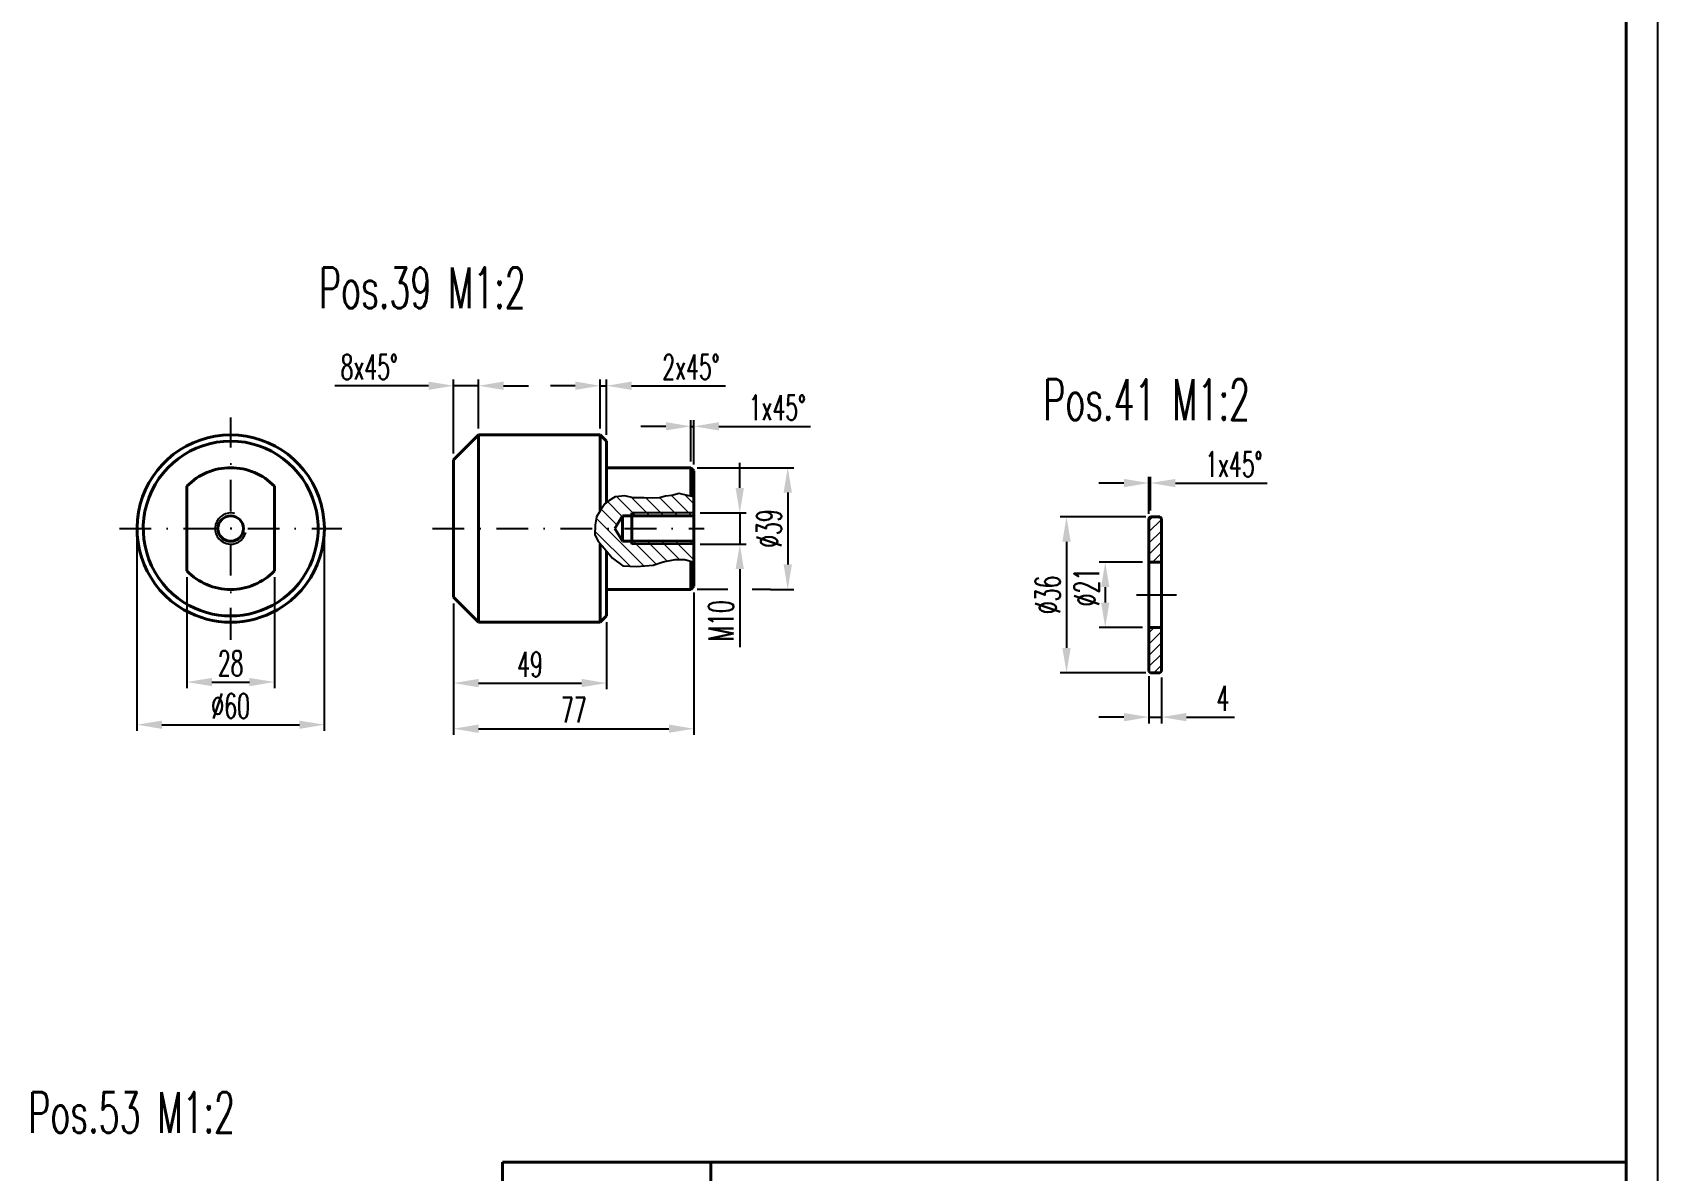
# Model space of a CAD drawing. Extents: x -2850 to -1661, y 5788 to 6629.
# Drawn here: x -1926.6 to -1666.4, y 6149.5 to 6331.8 of the extents above; entities that cross this region are included whole.
import ezdxf

# ---------------------------------------------------------------- set-up
doc = ezdxf.new("R2010")
doc.units = 0
doc.linetypes.add('STRICHPUNKT', pattern=[25.4, 12.7, -6.35, 0, -6.35])
doc.layers.get('Defpoints').update_dxf_attribs({"linetype": 'CONTINUOUS'})
for name, color, linetype, lineweight in [('ACHSE', 150, 'STRICHPUNKT', 25), ('BEM', 6, 'CONTINUOUS', 25), ('SCHRAFFUR', 252, 'CONTINUOUS', 13), ('TEXT_7', 1, 'CONTINUOUS', 60), ('VOLL_03', 6, 'CONTINUOUS', 25), ('VOLL_05', 7, 'CONTINUOUS', 40)]:
    doc.layers.add(name, color=color, linetype=linetype, lineweight=lineweight)
doc.styles.add('ROMANS', font='romans.shx', dxfattribs={"width": 0.6, "height": 80})
doc.styles.get("Standard").update_dxf_attribs({"font": 'romans.shx', "width": 0.6})
doc.dimstyles.get("Standard").update_dxf_attribs({"dimtxt": 4, "dimasz": 4, "dimexe": 1, "dimexo": 1, "dimgap": 1, "dimtad": 1, "dimdsep": 46, "dimtxsty": 'Standard', "dimcen": 0, "dimclrd": 256, "dimclre": 256, "dimclrt": 256, "dimazin": 0, "dimtfac": 1, "dimtmove": 0, "dimatfit": 3, "dimfxl": 0, "dimtolj": 1, "dimtzin": 0, "dimarcsym": 0})

# ---------------------------------------------------------------- blocks, each defined once
blk = doc.blocks.new('*D120')
at = {"layer": 'BEM', "lineweight": -2}
for p, q in [((-1748.83, 6246.96), (-1755.82, 6246.96)), ((-1754.82, 6242.96), (-1754.82, 6240.46)), ((-1748.83, 6236.46), (-1755.82, 6236.46))]:
    blk.add_line(p, q, dxfattribs=at)
at = {"layer": 'BEM'}
for points in [[(-1755.49, 6242.96), (-1754.16, 6242.96), (-1754.82, 6246.96)], [(-1755.49, 6240.46), (-1754.16, 6240.46), (-1754.82, 6236.46)]]:
    blk.add_solid(points, dxfattribs=at)
at = {"layer": 'Defpoints', "color": 0}
for p in [(-1747.83, 6246.96), (-1754.82, 6236.46), (-1747.83, 6236.46)]:
    blk.add_point(p, dxfattribs=at)
at = {"layer": 'BEM', "insert": (-1757.82, 6242.96), "char_height": 4, "attachment_point": 5, "rotation": 90}
blk.add_mtext('\\A1;%%c21', dxfattribs=at)
blk = doc.blocks.new('*D119')
at = {"layer": 'BEM', "lineweight": -2}
for p, q in [((-1748.33, 6254.21), (-1762.02, 6254.21)), ((-1761.02, 6250.21), (-1761.02, 6233.21)), ((-1748.33, 6229.21), (-1762.02, 6229.21))]:
    blk.add_line(p, q, dxfattribs=at)
at = {"layer": 'BEM'}
for points in [[(-1761.69, 6250.21), (-1760.36, 6250.21), (-1761.02, 6254.21)], [(-1761.69, 6233.21), (-1760.36, 6233.21), (-1761.02, 6229.21)]]:
    blk.add_solid(points, dxfattribs=at)
at = {"layer": 'Defpoints', "color": 0}
for p in [(-1747.33, 6254.21), (-1761.02, 6229.21), (-1747.33, 6229.21)]:
    blk.add_point(p, dxfattribs=at)
at = {"layer": 'BEM', "insert": (-1764.02, 6241.71), "char_height": 4, "attachment_point": 5, "rotation": 90}
blk.add_mtext('\\A1;%%c36', dxfattribs=at)
blk = doc.blocks.new('*D118')
at = {"layer": 'BEM', "lineweight": -2}
for p, q in [((-1747.83, 6228.71), (-1747.83, 6221.13)), ((-1745.83, 6228.46), (-1745.83, 6221.13)), ((-1751.83, 6222.13), (-1755.83, 6222.13)), ((-1747.83, 6222.13), (-1745.83, 6222.13)), ((-1741.83, 6222.13), (-1734.12, 6222.13))]:
    blk.add_line(p, q, dxfattribs=at)
at = {"layer": 'BEM'}
for points in [[(-1751.83, 6222.79), (-1751.83, 6221.46), (-1747.83, 6222.13)], [(-1741.83, 6222.79), (-1741.83, 6221.46), (-1745.83, 6222.13)]]:
    blk.add_solid(points, dxfattribs=at)
at = {"layer": 'Defpoints', "color": 0}
for p in [(-1747.83, 6229.71), (-1745.83, 6229.46), (-1745.83, 6222.13)]:
    blk.add_point(p, dxfattribs=at)
at = {"layer": 'BEM', "insert": (-1735.98, 6225.13), "char_height": 4, "attachment_point": 5}
blk.add_mtext('\\A1;4', dxfattribs=at)
blk = doc.blocks.new('*D117')
at = {"layer": 'BEM', "lineweight": -2}
for p, q in [((-1751.83, 6259.62), (-1755.83, 6259.62)), ((-1747.83, 6254.71), (-1747.83, 6260.62)), ((-1747.83, 6259.62), (-1747.58, 6259.62)), ((-1747.58, 6255.21), (-1747.58, 6260.62)), ((-1743.58, 6259.62), (-1728.9, 6259.62))]:
    blk.add_line(p, q, dxfattribs=at)
at = {"layer": 'BEM'}
for points in [[(-1751.83, 6260.28), (-1751.83, 6258.95), (-1747.83, 6259.62)], [(-1743.58, 6260.28), (-1743.58, 6258.95), (-1747.58, 6259.62)]]:
    blk.add_solid(points, dxfattribs=at)
at = {"layer": 'Defpoints', "color": 0}
for p in [(-1747.58, 6259.62), (-1747.58, 6254.21), (-1747.83, 6253.71)]:
    blk.add_point(p, dxfattribs=at)
at = {"layer": 'BEM', "insert": (-1734.24, 6262.62), "char_height": 4, "attachment_point": 5}
blk.add_mtext('\\A1;1x45°', dxfattribs=at)
blk = doc.blocks.new('*D164')
at = {"layer": 'BEM', "lineweight": -2}
for p, q in [((-1863.19, 6275.2), (-1878.22, 6275.2)), ((-1859.19, 6264.33), (-1859.19, 6276.2)), ((-1855.19, 6275.2), (-1859.19, 6275.2)), ((-1855.19, 6268.33), (-1855.19, 6276.2)), ((-1851.19, 6275.2), (-1847.19, 6275.2))]:
    blk.add_line(p, q, dxfattribs=at)
at = {"layer": 'BEM'}
for points in [[(-1863.19, 6275.87), (-1863.19, 6274.54), (-1859.19, 6275.2)], [(-1851.19, 6275.87), (-1851.19, 6274.54), (-1855.19, 6275.2)]]:
    blk.add_solid(points, dxfattribs=at)
at = {"layer": 'Defpoints', "color": 0}
for p in [(-1859.19, 6275.2), (-1855.19, 6267.33), (-1859.19, 6263.33)]:
    blk.add_point(p, dxfattribs=at)
at = {"layer": 'BEM', "insert": (-1872.71, 6278.2), "char_height": 4, "attachment_point": 5}
blk.add_mtext('\\A1;8x45°', dxfattribs=at)
blk = doc.blocks.new('*D87')
at = {"layer": 'BEM', "lineweight": -2}
for p, q in [((-1839.69, 6275.2), (-1843.69, 6275.2)), ((-1835.69, 6268.33), (-1835.69, 6276.2)), ((-1835.69, 6275.2), (-1834.69, 6275.2)), ((-1834.69, 6267.33), (-1834.69, 6276.2)), ((-1830.69, 6275.2), (-1815.66, 6275.2))]:
    blk.add_line(p, q, dxfattribs=at)
at = {"layer": 'BEM'}
for points in [[(-1839.69, 6275.87), (-1839.69, 6274.54), (-1835.69, 6275.2)], [(-1830.69, 6275.87), (-1830.69, 6274.54), (-1834.69, 6275.2)]]:
    blk.add_solid(points, dxfattribs=at)
at = {"layer": 'Defpoints', "color": 0}
for p in [(-1834.69, 6275.2), (-1835.69, 6267.33), (-1834.69, 6266.33)]:
    blk.add_point(p, dxfattribs=at)
at = {"layer": 'BEM', "insert": (-1821.18, 6278.2), "char_height": 4, "attachment_point": 5}
blk.add_mtext('\\A1;2x45°', dxfattribs=at)
blk = doc.blocks.new('*D86')
at = {"layer": 'BEM', "lineweight": -2}
for p, q in [((-1821.19, 6263.08), (-1821.19, 6269.7)), ((-1820.69, 6262.58), (-1820.69, 6269.7)), ((-1825.19, 6268.7), (-1829.19, 6268.7)), ((-1821.19, 6268.7), (-1820.69, 6268.7)), ((-1816.69, 6268.7), (-1802.01, 6268.7))]:
    blk.add_line(p, q, dxfattribs=at)
at = {"layer": 'BEM'}
for points in [[(-1825.19, 6269.37), (-1825.19, 6268.04), (-1821.19, 6268.7)], [(-1816.69, 6269.37), (-1816.69, 6268.04), (-1820.69, 6268.7)]]:
    blk.add_solid(points, dxfattribs=at)
at = {"layer": 'Defpoints', "color": 0}
for p in [(-1820.69, 6268.7), (-1821.19, 6262.08), (-1820.69, 6261.58)]:
    blk.add_point(p, dxfattribs=at)
at = {"layer": 'BEM', "insert": (-1807.35, 6271.7), "char_height": 4, "attachment_point": 5}
blk.add_mtext('\\A1;1x45°', dxfattribs=at)
blk = doc.blocks.new('*D85')
at = {"layer": 'BEM', "lineweight": -2}
for p, q in [((-1820.69, 6242.08), (-1820.69, 6219.27)), ((-1859.19, 6240.33), (-1859.19, 6219.27)), ((-1855.19, 6220.27), (-1824.69, 6220.27))]:
    blk.add_line(p, q, dxfattribs=at)
at = {"layer": 'BEM'}
for points in [[(-1855.19, 6220.94), (-1855.19, 6219.61), (-1859.19, 6220.27)], [(-1824.69, 6220.94), (-1824.69, 6219.61), (-1820.69, 6220.27)]]:
    blk.add_solid(points, dxfattribs=at)
at = {"layer": 'Defpoints', "color": 0}
for p in [(-1859.19, 6241.33), (-1820.69, 6243.08), (-1820.69, 6220.27)]:
    blk.add_point(p, dxfattribs=at)
at = {"layer": 'BEM', "insert": (-1839.94, 6223.27), "char_height": 4, "attachment_point": 5}
blk.add_mtext('\\A1;77', dxfattribs=at)
blk = doc.blocks.new('*D84')
at = {"layer": 'BEM', "lineweight": -2}
for p, q in [((-1859.19, 6240.33), (-1859.19, 6226.58)), ((-1834.69, 6237.33), (-1834.69, 6226.58)), ((-1855.19, 6227.58), (-1838.69, 6227.58))]:
    blk.add_line(p, q, dxfattribs=at)
at = {"layer": 'BEM'}
for points in [[(-1855.19, 6228.25), (-1855.19, 6226.91), (-1859.19, 6227.58)], [(-1838.69, 6228.25), (-1838.69, 6226.91), (-1834.69, 6227.58)]]:
    blk.add_solid(points, dxfattribs=at)
at = {"layer": 'Defpoints', "color": 0}
for p in [(-1859.19, 6241.33), (-1834.69, 6238.33), (-1834.69, 6227.58)]:
    blk.add_point(p, dxfattribs=at)
at = {"layer": 'BEM', "insert": (-1846.94, 6230.58), "char_height": 4, "attachment_point": 5}
blk.add_mtext('\\A1;49', dxfattribs=at)
blk = doc.blocks.new('*D83')
at = {"layer": 'BEM', "lineweight": -2}
for p, q in [((-1820.19, 6262.08), (-1804.67, 6262.08)), ((-1805.67, 6258.08), (-1805.67, 6246.58)), ((-1808.41, 6242.58), (-1804.67, 6242.58))]:
    blk.add_line(p, q, dxfattribs=at)
at = {"layer": 'BEM'}
for points in [[(-1806.34, 6258.08), (-1805, 6258.08), (-1805.67, 6262.08)], [(-1806.34, 6246.58), (-1805, 6246.58), (-1805.67, 6242.58)]]:
    blk.add_solid(points, dxfattribs=at)
at = {"layer": 'Defpoints', "color": 0}
for p in [(-1821.19, 6262.08), (-1809.41, 6242.58), (-1805.67, 6242.58)]:
    blk.add_point(p, dxfattribs=at)
at = {"layer": 'BEM', "insert": (-1808.67, 6252.33), "char_height": 4, "attachment_point": 5, "rotation": 90}
blk.add_mtext('\\A1;%%c39', dxfattribs=at)
blk = doc.blocks.new('*D82')
at = {"layer": 'BEM', "lineweight": -2}
for p, q in [((-1813.35, 6258.83), (-1813.35, 6262.83)), ((-1819.69, 6254.83), (-1812.35, 6254.83)), ((-1813.35, 6254.83), (-1813.35, 6249.83)), ((-1819.69, 6249.83), (-1812.35, 6249.83)), ((-1813.35, 6245.83), (-1813.35, 6233.31))]:
    blk.add_line(p, q, dxfattribs=at)
at = {"layer": 'BEM'}
for points in [[(-1814.02, 6258.83), (-1812.69, 6258.83), (-1813.35, 6254.83)], [(-1814.02, 6245.83), (-1812.69, 6245.83), (-1813.35, 6249.83)]]:
    blk.add_solid(points, dxfattribs=at)
at = {"layer": 'Defpoints', "color": 0}
for p in [(-1820.69, 6254.83), (-1820.69, 6249.83), (-1813.35, 6249.83)]:
    blk.add_point(p, dxfattribs=at)
at = {"layer": 'BEM', "insert": (-1816.35, 6237.57), "char_height": 4, "attachment_point": 5, "rotation": 90}
blk.add_mtext('\\A1;M10', dxfattribs=at)
blk = doc.blocks.new('*D81')
at = {"layer": 'BEM', "lineweight": -2}
for p, q in [((-1909.89, 6251.33), (-1909.89, 6219.91)), ((-1879.89, 6251.33), (-1879.89, 6219.91)), ((-1905.89, 6220.91), (-1883.89, 6220.91))]:
    blk.add_line(p, q, dxfattribs=at)
at = {"layer": 'BEM'}
for points in [[(-1905.89, 6221.57), (-1905.89, 6220.24), (-1909.89, 6220.91)], [(-1883.89, 6221.57), (-1883.89, 6220.24), (-1879.89, 6220.91)]]:
    blk.add_solid(points, dxfattribs=at)
at = {"layer": 'Defpoints', "color": 0}
for p in [(-1909.89, 6252.33), (-1879.89, 6252.33), (-1879.89, 6220.91)]:
    blk.add_point(p, dxfattribs=at)
at = {"layer": 'BEM', "insert": (-1894.89, 6223.91), "char_height": 4, "attachment_point": 5}
blk.add_mtext('\\A1;%%c60', dxfattribs=at)
blk = doc.blocks.new('*D80')
at = {"layer": 'BEM', "lineweight": -2}
for p, q in [((-1901.89, 6244.54), (-1901.89, 6226.75)), ((-1887.89, 6244.54), (-1887.89, 6226.75)), ((-1897.89, 6227.75), (-1891.89, 6227.75))]:
    blk.add_line(p, q, dxfattribs=at)
at = {"layer": 'BEM'}
for points in [[(-1897.89, 6228.41), (-1897.89, 6227.08), (-1901.89, 6227.75)], [(-1891.89, 6228.41), (-1891.89, 6227.08), (-1887.89, 6227.75)]]:
    blk.add_solid(points, dxfattribs=at)
at = {"layer": 'Defpoints', "color": 0}
for p in [(-1901.89, 6245.54), (-1887.89, 6245.54), (-1887.89, 6227.75)]:
    blk.add_point(p, dxfattribs=at)
at = {"layer": 'BEM', "insert": (-1894.89, 6230.75), "char_height": 4, "attachment_point": 5}
blk.add_mtext('\\A1;28', dxfattribs=at)

msp = doc.modelspace()

# ---------------------------------------------------------------- hatches: boundary and pattern name
at = {"layer": 'SCHRAFFUR'}
h = msp.add_hatch(dxfattribs=at)
h.set_pattern_fill('ANSI31', color=256, scale=0.5, angle=90, style=0)
h.set_pattern_definition([(135, (325.0555, 3064.3284), (-1.122532, -1.122532), [])])
h.paths.add_polyline_path([(-1832.1197, 6254.367), (-1830.6197, 6254.367), (-1830.6197, 6254.827), (-1820.6929, 6254.827), (-1820.6929, 6257.3907), (-1821.505, 6257.5841), (-1823.0483, 6257.9305), (-1824.2451, 6257.6156), (-1825.2529, 6257.4896), (-1826.2293, 6257.2692), (-1827.3316, 6257.1747), (-1828.6544, 6257.2692), (-1830.4181, 6257.2692), (-1831.7409, 6257.5841), (-1833.2842, 6257.3952), (-1834.292, 6256.8283), (-1834.9534, 6256.293), (-1835.7093, 6255.1908), (-1836.2762, 6254.1831), (-1836.4966, 6252.8605), (-1836.5293, 6252.327), (-1833.3454, 6252.327)])
h.paths.add_polyline_path([(-1832.1197, 6250.287), (-1833.3454, 6252.327), (-1836.5293, 6252.327), (-1836.5911, 6251.3175), (-1835.9612, 6250.2153), (-1835.3943, 6249.554), (-1833.7566, 6247.5701), (-1832.0874, 6246.3734), (-1829.8827, 6246.2475), (-1827.2371, 6246.4679), (-1825.5994, 6247.0033), (-1823.7097, 6247.3496), (-1822.1664, 6247.3496), (-1820.6929, 6246.9251), (-1820.6929, 6249.827), (-1830.6197, 6249.827), (-1830.6197, 6250.287)])
h.paths.add_polyline_path([(-1820.6929, 6249.827), (-1820.6929, 6250.287), (-1830.6197, 6250.287), (-1830.6197, 6249.827)], flags=16)
h.paths.add_polyline_path([(-1820.6929, 6254.367), (-1820.6929, 6254.827), (-1830.6197, 6254.827), (-1830.6197, 6254.367)], flags=17)
h = msp.add_hatch(dxfattribs=at)
h.set_pattern_fill('ANSI31', color=256, scale=0.4, style=0)
h.paths.add_polyline_path([(-1745.8334, 6253.9558), (-1746.0834, 6254.2058), (-1747.5834, 6254.2058), (-1747.8334, 6253.9558), (-1747.8334, 6246.9558), (-1745.8334, 6246.9558)])
h.paths.add_polyline_path([(-1745.8334, 6236.4558), (-1747.8334, 6236.4558), (-1747.8334, 6229.4558), (-1747.5834, 6229.2058), (-1746.0834, 6229.2058), (-1745.8334, 6229.4558)])

# ---------------------------------------------------------------- linework, layer by layer
at = {"layer": 'ACHSE', "ltscale": 0.4}
for p, q in [((-1894.8858, 6234.5285), (-1894.8858, 6270.1254)), ((-1912.6843, 6252.327), (-1877.0874, 6252.327)), ((-1862.5701, 6252.327), (-1819.0407, 6252.327))]:
    msp.add_line(p, q, dxfattribs=at)
at = {"layer": 'ACHSE'}
msp.add_line((-1749.8334, 6241.7058), (-1743.3934, 6241.7058), dxfattribs=at)
at = {"layer": 'BEM'}
for p, q in [((-1820.6929, 6254.827), (-1830.6197, 6254.827)), ((-1820.6929, 6249.827), (-1830.6197, 6249.827)), ((-1815.2693, 6242.577), (-1820.1513, 6242.577)), ((-1808.4068, 6242.577), (-1811.3588, 6242.577))]:
    msp.add_line(p, q, dxfattribs=at)
msp.add_lwpolyline([(-1820.6929, 6257.3907), (-1821.505, 6257.5841), (-1823.0483, 6257.9305), (-1824.2451, 6257.6156), (-1825.2529, 6257.4896), (-1826.2293, 6257.2692), (-1827.3316, 6257.1747), (-1828.6544, 6257.2692), (-1830.4181, 6257.2692), (-1831.7409, 6257.5841), (-1833.2842, 6257.3952), (-1834.292, 6256.8283), (-1834.9534, 6256.293), (-1835.7093, 6255.1908), (-1836.2762, 6254.1831), (-1836.4966, 6252.8605), (-1836.5911, 6251.3175), (-1835.9612, 6250.2153), (-1835.3943, 6249.554), (-1833.7566, 6247.5701), (-1832.0874, 6246.3734), (-1829.8827, 6246.2475), (-1827.2371, 6246.4679), (-1825.5994, 6247.0033), (-1823.7097, 6247.3496), (-1822.1664, 6247.3496), (-1820.6929, 6246.9251)], dxfattribs=at)
msp.add_arc((-1894.8858, 6252.327), 2.5, 75, 345, dxfattribs=at)
at = {"layer": 'VOLL_03', "ltscale": 0.8}
msp.add_line((-1666.3783, 6623.8285), (-1666.3783, 5792.8285), dxfattribs=at)
at = {"layer": 'VOLL_05', "ltscale": 0.8}
msp.add_line((-1671.3783, 6618.8285), (-1671.3783, 5797.8285), dxfattribs=at)
at = {"layer": 'VOLL_05'}
for p, q in [((-1855.1929, 6267.327), (-1859.1929, 6263.327)), ((-1855.1929, 6267.327), (-1855.1929, 6237.327)), ((-1855.1929, 6267.327), (-1835.6929, 6267.327)), ((-1835.6929, 6267.327), (-1835.6929, 6255.2147)), ((-1835.6929, 6267.327), (-1834.6929, 6266.327)), ((-1834.6929, 6266.327), (-1834.6929, 6256.5038)), ((-1859.1929, 6263.327), (-1859.1929, 6241.327)), ((-1834.6929, 6262.077), (-1821.1929, 6262.077)), ((-1821.1929, 6262.077), (-1821.1929, 6257.5098)), ((-1821.1929, 6262.077), (-1820.6929, 6261.577)), ((-1820.6929, 6261.577), (-1820.6929, 6243.077)), ((-1901.8858, 6259.1139), (-1901.8858, 6245.54)), ((-1887.8858, 6259.1139), (-1887.8858, 6245.54)), ((-1832.1197, 6254.367), (-1833.3454, 6252.327)), ((-1820.6929, 6254.367), (-1832.1197, 6254.367)), ((-1832.1197, 6254.367), (-1832.1197, 6250.287)), ((-1830.6197, 6254.827), (-1830.6197, 6249.827)), ((-1747.5834, 6254.2058), (-1747.8334, 6253.9558)), ((-1747.8334, 6253.9558), (-1747.8334, 6229.4558)), ((-1747.5834, 6254.2058), (-1746.0834, 6254.2058)), ((-1745.8334, 6253.9558), (-1746.0834, 6254.2058)), ((-1745.8334, 6253.9558), (-1745.8334, 6229.4558)), ((-1832.1197, 6250.287), (-1833.3454, 6252.327)), ((-1835.6929, 6249.9023), (-1835.6929, 6237.327)), ((-1834.6929, 6248.7043), (-1834.6929, 6238.327)), ((-1820.6929, 6250.287), (-1832.1197, 6250.287)), ((-1821.1929, 6242.577), (-1821.1929, 6247.0692)), ((-1747.8334, 6246.9558), (-1745.8334, 6246.9558)), ((-1855.1929, 6237.327), (-1859.1929, 6241.327)), ((-1834.6929, 6242.577), (-1821.1929, 6242.577)), ((-1821.1929, 6242.577), (-1820.6929, 6243.077)), ((-1835.6929, 6237.327), (-1834.6929, 6238.327)), ((-1855.1929, 6237.327), (-1835.6929, 6237.327)), ((-1747.8334, 6236.4558), (-1745.8334, 6236.4558)), ((-1747.8334, 6229.4558), (-1747.5834, 6229.2058)), ((-1747.5834, 6229.2058), (-1746.0834, 6229.2058)), ((-1745.8334, 6229.4558), (-1746.0834, 6229.2058)), ((-1851.3783, 6150.8607), (-1851.3783, 5861.8607)), ((-1851.3783, 6150.8607), (-1671.3783, 6150.8607)), ((-1818.0034, 6150.8607), (-1818.0034, 5861.8607))]:
    msp.add_line(p, q, dxfattribs=at)
msp.add_circle((-1894.8858, 6252.327), 2.04, dxfattribs=at)
for radius, start, end in [(15, 300, 240), (14, 302.392365, 237.607635), (9.75, 44.114619, 135.885381), (9.75, 224.114619, 315.885381), (14, 237.607635, 302.392365), (15, 240, 300)]:
    msp.add_arc((-1894.8858, 6252.327), radius, start, end, dxfattribs=at)

# ---------------------------------------------------------------- texts
at = {"layer": 'TEXT_7', "style": 'ROMANS', "width": 0.6}
for s, p in [('Pos.39 M1:2', (-1880.731, 6287.6225)), ('Pos.41 M1:2', (-1764.7541, 6269.7069)), ('Pos.53 M1:2', (-1927.2964, 6155.5458))]:
    msp.add_text(s, height=6.534407, dxfattribs=at).set_placement(p)

# ---------------------------------------------------------------- dimensions: what is measured, and where the dimension line sits
at = {"layer": 'BEM'}
for base, p1, p2, text, picture, middle in [((-1859.1929, 6275.2028), (-1855.1929, 6267.327), (-1859.1929, 6263.327), '<>x45°', '*D164', (-1872.7072, 6278.2028)), ((-1834.6929, 6275.2028), (-1835.6929, 6267.327), (-1834.6929, 6266.327), '<>x45°', '*D87', (-1821.1786, 6278.2028)), ((-1820.6929, 6268.7041), (-1821.1929, 6262.077), (-1820.6929, 6261.577), '<>x45°', '*D86', (-1807.3501, 6271.7041)), ((-1747.5834, 6259.6176), (-1747.8334, 6253.7058), (-1747.5834, 6254.2058), '1x45°', '*D117', (-1734.2405, 6262.6176)), ((-1879.8858, 6220.9069), (-1909.8858, 6252.327), (-1879.8858, 6252.327), '%%c<>', '*D81', (-1894.8858, 6223.9069)), ((-1745.8334, 6222.1259), (-1747.8334, 6229.7058), (-1745.8334, 6229.4558), '4', '*D118', (-1735.9762, 6225.1259))]:
    dim = msp.add_linear_dim(base=base, p1=p1, p2=p2, text=text, dimstyle='Standard', override={"dimlfac": 2}, dxfattribs=at)
    dim.commit()
    dim.dimension.update_dxf_attribs({"geometry": picture, "text_midpoint": middle})
for base, p1, p2, text, picture, middle in [((-1805.6684, 6242.577), (-1821.1929, 6262.077), (-1809.4068, 6242.577), '%%c<>', '*D83', (-1808.6684, 6252.327)), ((-1813.3524, 6249.827), (-1820.6929, 6254.827), (-1820.6929, 6249.827), 'M<>', '*D82', (-1816.3524, 6237.5698)), ((-1761.0229, 6229.2058), (-1747.3334, 6254.2058), (-1747.3334, 6229.2058), '%%c36', '*D119', (-1764.0229, 6241.7058))]:
    dim = msp.add_linear_dim(base=base, p1=p1, p2=p2, angle=90, text=text, dimstyle='Standard', override={"dimlfac": 2}, dxfattribs=at)
    dim.commit()
    dim.dimension.update_dxf_attribs({"geometry": picture, "text_midpoint": middle})
dim = msp.add_linear_dim(base=(-1754.8233, 6236.4558), p1=(-1747.8334, 6246.9558), p2=(-1747.8334, 6236.4558), angle=90, text='%%c21', dimstyle='Standard', override={"dimlfac": 2}, dxfattribs=at)
dim.commit()
dim.dimension.update_dxf_attribs({"geometry": '*D120', "text_midpoint": (-1754.8233, 6242.9558), "dimtype": 128})
for base, p1, p2, picture, middle in [((-1887.8858, 6227.7475), (-1901.8858, 6245.54), (-1887.8858, 6245.54), '*D80', (-1894.8858, 6230.7475)), ((-1820.6929, 6220.2734), (-1859.1929, 6241.327), (-1820.6929, 6243.077), '*D85', (-1839.9429, 6223.2734)), ((-1834.6929, 6227.5798), (-1859.1929, 6241.327), (-1834.6929, 6238.327), '*D84', (-1846.9429, 6230.5798))]:
    dim = msp.add_linear_dim(base=base, p1=p1, p2=p2, dimstyle='Standard', override={"dimlfac": 2}, dxfattribs=at)
    dim.commit()
    dim.dimension.update_dxf_attribs({"geometry": picture, "text_midpoint": middle})

doc.saveas('drawing.dxf')
